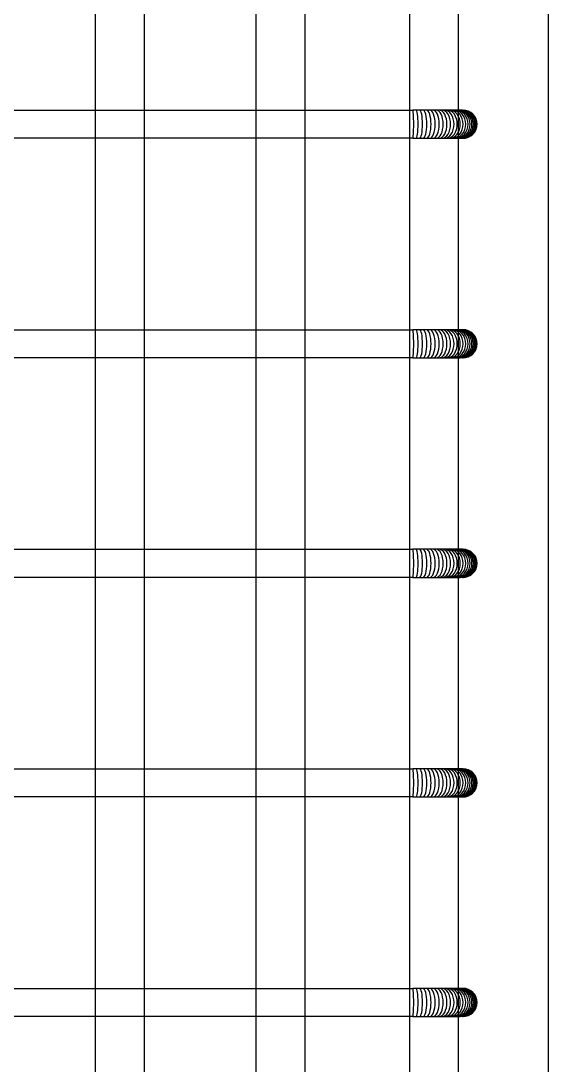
# Model space of a CAD drawing. Header units: inches. Extents: x 31 to 716, y 21 to 143.
# Drawn here: x 225.84 to 227.4, y 68.783 to 71.875 of the extents above; entities that cross this region are included whole.
import ezdxf

# ---------------------------------------------------------------- set-up
doc = ezdxf.new("R2010")
doc.units = ezdxf.units.IN
doc.header["$MEASUREMENT"] = 0
doc.layers.add('INNO-RFT-Y', color=2, linetype='Continuous')

# ---------------------------------------------------------------- blocks, each defined once
blk = doc.blocks.new('rebar red 2')
at = {"color": 1}
for p, q in [((-52.21323, -96.54951), (-51.49464, -96.54951)), ((-51.49284, -96.54951), (-51.49464, -96.54951)), ((-51.49454, -96.54964), (-51.49464, -96.54951)), ((-51.49446, -96.55005), (-51.49454, -96.54964)), ((-51.49107, -96.54951), (-51.49284, -96.54951)), ((-51.49266, -96.54964), (-51.49284, -96.54951)), ((-51.49248, -96.55005), (-51.49266, -96.54964)), ((-51.48932, -96.54951), (-51.49107, -96.54951)), ((-51.49079, -96.54964), (-51.49107, -96.54951)), ((-51.49053, -96.55005), (-51.49079, -96.54964)), ((-51.48759, -96.54951), (-51.48932, -96.54951)), ((-51.48895, -96.54964), (-51.48932, -96.54951)), ((-51.4886, -96.55005), (-51.48895, -96.54964)), ((-51.48591, -96.54951), (-51.48759, -96.54951)), ((-51.48714, -96.54964), (-51.48759, -96.54951)), ((-51.48671, -96.55005), (-51.48714, -96.54964)), ((-51.48427, -96.54951), (-51.48591, -96.54951)), ((-51.48537, -96.54964), (-51.48591, -96.54951)), ((-51.48486, -96.55005), (-51.48537, -96.54964)), ((-51.48268, -96.54951), (-51.48427, -96.54951)), ((-51.48365, -96.54964), (-51.48427, -96.54951)), ((-51.48305, -96.55005), (-51.48365, -96.54964)), ((-51.48116, -96.54951), (-51.48268, -96.54951)), ((-51.48198, -96.54964), (-51.48268, -96.54951)), ((-51.48131, -96.55005), (-51.48198, -96.54964)), ((-51.47969, -96.54951), (-51.48116, -96.54951)), ((-51.48038, -96.54964), (-51.48116, -96.54951)), ((-51.47963, -96.55005), (-51.48038, -96.54964)), ((-51.4783, -96.54951), (-51.47969, -96.54951)), ((-51.47884, -96.54964), (-51.47969, -96.54951)), ((-51.47802, -96.55005), (-51.47884, -96.54964)), ((-51.47699, -96.54951), (-51.4783, -96.54951)), ((-51.47738, -96.54964), (-51.4783, -96.54951)), ((-51.47649, -96.55005), (-51.47738, -96.54964)), ((-51.47576, -96.54951), (-51.47699, -96.54951)), ((-51.476, -96.54964), (-51.47699, -96.54951)), ((-51.47504, -96.55005), (-51.476, -96.54964)), ((-51.47462, -96.54951), (-51.47576, -96.54951)), ((-51.4747, -96.54964), (-51.47576, -96.54951)), ((-51.47369, -96.55005), (-51.4747, -96.54964)), ((-51.47357, -96.54951), (-51.47462, -96.54951)), ((-51.4735, -96.54964), (-51.47462, -96.54951)), ((-51.47262, -96.54951), (-51.47357, -96.54951)), ((-51.4724, -96.54964), (-51.47357, -96.54951)), ((-51.47243, -96.55005), (-51.4735, -96.54964)), ((-51.47177, -96.54951), (-51.47262, -96.54951)), ((-51.4714, -96.54964), (-51.47262, -96.54951)), ((-51.47128, -96.55005), (-51.4724, -96.54964)), ((-51.47103, -96.54951), (-51.47177, -96.54951)), ((-51.47051, -96.54964), (-51.47177, -96.54951)), ((-51.47023, -96.55005), (-51.4714, -96.54964)), ((-51.47039, -96.54951), (-51.47103, -96.54951)), ((-51.46973, -96.54964), (-51.47103, -96.54951)), ((-51.4693, -96.55005), (-51.47051, -96.54964)), ((-51.46906, -96.54964), (-51.47039, -96.54951)), ((-51.46946, -96.54951), (-51.47039, -96.54951)), ((-51.46848, -96.55005), (-51.46973, -96.54964)), ((-51.46946, -96.54951), (-51.46923, -96.54953)), ((-51.46917, -96.54951), (-51.46923, -96.54953)), ((-51.4692, -96.54953), (-51.46923, -96.54953)), ((-51.46917, -96.54951), (-51.4692, -96.54953)), ((-51.46917, -96.54951), (-51.46905, -96.54952)), ((-51.46779, -96.55005), (-51.46906, -96.54964)), ((-51.46899, -96.54951), (-51.46905, -96.54952)), ((-51.46899, -96.54951), (-51.46893, -96.54951)), ((-51.46896, -96.54951), (-51.46899, -96.54951)), ((-51.46893, -96.54951), (-51.46896, -96.54951)), ((-51.46809, -96.54964), (-51.46893, -96.54951)), ((-51.46851, -96.54964), (-51.46893, -96.54951)), ((-51.46721, -96.55005), (-51.46851, -96.54964)), ((-51.46676, -96.55005), (-51.46809, -96.54964)), ((-51.46778, -96.54964), (-51.46809, -96.54964)), ((-51.46644, -96.55005), (-51.46778, -96.54964)), ((-51.46753, -96.54964), (-51.46778, -96.54964)), ((-51.46624, -96.55005), (-51.46753, -96.54964)), ((-51.49437, -96.55072), (-51.49446, -96.55005)), ((-51.4943, -96.55161), (-51.49437, -96.55072)), ((-51.49424, -96.5527), (-51.4943, -96.55161)), ((-51.4942, -96.55395), (-51.49424, -96.5527)), ((-51.49417, -96.5553), (-51.4942, -96.55395)), ((-51.49232, -96.55072), (-51.49248, -96.55005)), ((-51.49218, -96.55161), (-51.49232, -96.55072)), ((-51.49206, -96.5527), (-51.49218, -96.55161)), ((-51.49198, -96.55395), (-51.49206, -96.5527)), ((-51.49192, -96.5553), (-51.49198, -96.55395)), ((-51.49029, -96.55072), (-51.49053, -96.55005)), ((-51.49008, -96.55161), (-51.49029, -96.55072)), ((-51.4899, -96.5527), (-51.49008, -96.55161)), ((-51.48977, -96.55395), (-51.4899, -96.5527)), ((-51.48969, -96.5553), (-51.48977, -96.55395)), ((-51.48828, -96.55072), (-51.4886, -96.55005)), ((-51.488, -96.55161), (-51.48828, -96.55072)), ((-51.48777, -96.5527), (-51.488, -96.55161)), ((-51.4876, -96.55395), (-51.48777, -96.5527)), ((-51.48749, -96.5553), (-51.4876, -96.55395)), ((-51.48631, -96.55072), (-51.48671, -96.55005)), ((-51.48596, -96.55161), (-51.48631, -96.55072)), ((-51.48567, -96.5527), (-51.48596, -96.55161)), ((-51.48546, -96.55395), (-51.48567, -96.5527)), ((-51.48533, -96.5553), (-51.48546, -96.55395)), ((-51.48438, -96.55072), (-51.48486, -96.55005)), ((-51.48396, -96.55161), (-51.48438, -96.55072)), ((-51.48362, -96.5527), (-51.48396, -96.55161)), ((-51.48337, -96.55395), (-51.48362, -96.5527)), ((-51.48321, -96.5553), (-51.48337, -96.55395)), ((-51.4825, -96.55072), (-51.48305, -96.55005)), ((-51.48202, -96.55161), (-51.4825, -96.55072)), ((-51.48162, -96.5527), (-51.48202, -96.55161)), ((-51.48133, -96.55395), (-51.48162, -96.5527)), ((-51.48115, -96.5553), (-51.48133, -96.55395)), ((-51.48068, -96.55072), (-51.48131, -96.55005)), ((-51.48014, -96.55161), (-51.48068, -96.55072)), ((-51.47969, -96.5527), (-51.48014, -96.55161)), ((-51.47936, -96.55395), (-51.47969, -96.5527)), ((-51.47893, -96.55072), (-51.47963, -96.55005)), ((-51.47915, -96.5553), (-51.47936, -96.55395)), ((-51.47833, -96.55161), (-51.47893, -96.55072)), ((-51.47783, -96.5527), (-51.47833, -96.55161)), ((-51.47726, -96.55072), (-51.47802, -96.55005)), ((-51.47746, -96.55395), (-51.47783, -96.5527)), ((-51.47723, -96.5553), (-51.47746, -96.55395)), ((-51.4766, -96.55161), (-51.47726, -96.55072)), ((-51.47605, -96.5527), (-51.4766, -96.55161)), ((-51.47567, -96.55072), (-51.47649, -96.55005)), ((-51.47565, -96.55395), (-51.47605, -96.5527)), ((-51.47495, -96.55161), (-51.47567, -96.55072)), ((-51.4754, -96.5553), (-51.47565, -96.55395)), ((-51.47416, -96.55072), (-51.47504, -96.55005)), ((-51.47436, -96.5527), (-51.47495, -96.55161)), ((-51.47392, -96.55395), (-51.47436, -96.5527)), ((-51.47339, -96.55161), (-51.47416, -96.55072)), ((-51.47365, -96.5553), (-51.47392, -96.55395)), ((-51.47275, -96.55072), (-51.47369, -96.55005)), ((-51.47276, -96.5527), (-51.47339, -96.55161)), ((-51.47229, -96.55395), (-51.47276, -96.5527)), ((-51.47193, -96.55161), (-51.47275, -96.55072)), ((-51.47144, -96.55072), (-51.47243, -96.55005)), ((-51.472, -96.5553), (-51.47229, -96.55395)), ((-51.47126, -96.5527), (-51.47193, -96.55161)), ((-51.47058, -96.55161), (-51.47144, -96.55072)), ((-51.47024, -96.55072), (-51.47128, -96.55005)), ((-51.47076, -96.55395), (-51.47126, -96.5527)), ((-51.47045, -96.5553), (-51.47076, -96.55395)), ((-51.46987, -96.5527), (-51.47058, -96.55161)), ((-51.46934, -96.55161), (-51.47024, -96.55072)), ((-51.46916, -96.55072), (-51.47023, -96.55005)), ((-51.46934, -96.55395), (-51.46987, -96.5527)), ((-51.46859, -96.5527), (-51.46934, -96.55161)), ((-51.46902, -96.5553), (-51.46934, -96.55395)), ((-51.46818, -96.55072), (-51.4693, -96.55005)), ((-51.46821, -96.55161), (-51.46916, -96.55072)), ((-51.46804, -96.55395), (-51.46859, -96.5527)), ((-51.46733, -96.55072), (-51.46848, -96.55005)), ((-51.46744, -96.5527), (-51.46821, -96.55161)), ((-51.46721, -96.55161), (-51.46818, -96.55072)), ((-51.4677, -96.5553), (-51.46804, -96.55395)), ((-51.46661, -96.55072), (-51.46779, -96.55005)), ((-51.46686, -96.55395), (-51.46744, -96.5527)), ((-51.46633, -96.55161), (-51.46733, -96.55072)), ((-51.46601, -96.55072), (-51.46721, -96.55005)), ((-51.4664, -96.5527), (-51.46721, -96.55161)), ((-51.46651, -96.5553), (-51.46686, -96.55395)), ((-51.46554, -96.55072), (-51.46676, -96.55005)), ((-51.46557, -96.55161), (-51.46661, -96.55072)), ((-51.46521, -96.55072), (-51.46644, -96.55005)), ((-51.46581, -96.55395), (-51.4664, -96.5527)), ((-51.4655, -96.5527), (-51.46633, -96.55161)), ((-51.46618, -96.55005), (-51.46624, -96.55005)), ((-51.465, -96.55072), (-51.46618, -96.55005)), ((-51.46496, -96.55161), (-51.46601, -96.55072)), ((-51.46544, -96.5553), (-51.46581, -96.55395)), ((-51.46473, -96.5527), (-51.46557, -96.55161)), ((-51.46447, -96.55161), (-51.46554, -96.55072)), ((-51.46488, -96.55395), (-51.4655, -96.5527)), ((-51.46412, -96.55161), (-51.46521, -96.55072)), ((-51.46494, -96.55072), (-51.465, -96.55072)), ((-51.46409, -96.5527), (-51.46496, -96.55161)), ((-51.46391, -96.55161), (-51.46494, -96.55072)), ((-51.46451, -96.5553), (-51.46488, -96.55395)), ((-51.4641, -96.55395), (-51.46473, -96.5527)), ((-51.46359, -96.5527), (-51.46447, -96.55161)), ((-51.46324, -96.5527), (-51.46412, -96.55161)), ((-51.46371, -96.5553), (-51.4641, -96.55395)), ((-51.46345, -96.55395), (-51.46409, -96.5527)), ((-51.46302, -96.5527), (-51.46391, -96.55161)), ((-51.46385, -96.55161), (-51.46391, -96.55161)), ((-51.46295, -96.5527), (-51.46385, -96.55161)), ((-51.46294, -96.55395), (-51.46359, -96.5527)), ((-51.46305, -96.5553), (-51.46345, -96.55395)), ((-51.46258, -96.55395), (-51.46324, -96.5527)), ((-51.46236, -96.55395), (-51.46302, -96.5527)), ((-51.46229, -96.55395), (-51.46295, -96.5527)), ((-51.46254, -96.5553), (-51.46294, -96.55395)), ((-51.46217, -96.5553), (-51.46258, -96.55395)), ((-51.46195, -96.5553), (-51.46236, -96.55395)), ((-51.46188, -96.5553), (-51.46229, -96.55395)), ((-51.49424, -96.5607), (-51.4942, -96.55945)), ((-51.4942, -96.55945), (-51.49417, -96.5581)), ((-51.49416, -96.5567), (-51.49417, -96.5553)), ((-51.49417, -96.5581), (-51.49416, -96.5567)), ((-51.49206, -96.5607), (-51.49198, -96.55945)), ((-51.49198, -96.55945), (-51.49192, -96.5581)), ((-51.49191, -96.5567), (-51.49192, -96.5553)), ((-51.49192, -96.5581), (-51.49191, -96.5567)), ((-51.4899, -96.5607), (-51.48977, -96.55945)), ((-51.48977, -96.55945), (-51.48969, -96.5581)), ((-51.48966, -96.5567), (-51.48969, -96.5553)), ((-51.48969, -96.5581), (-51.48966, -96.5567)), ((-51.48777, -96.5607), (-51.4876, -96.55945)), ((-51.4876, -96.55945), (-51.48749, -96.5581)), ((-51.48745, -96.5567), (-51.48749, -96.5553)), ((-51.48749, -96.5581), (-51.48745, -96.5567)), ((-51.48567, -96.5607), (-51.48546, -96.55945)), ((-51.48546, -96.55945), (-51.48533, -96.5581)), ((-51.48528, -96.5567), (-51.48533, -96.5553)), ((-51.48533, -96.5581), (-51.48528, -96.5567)), ((-51.48362, -96.5607), (-51.48337, -96.55945)), ((-51.48337, -96.55945), (-51.48321, -96.5581)), ((-51.48316, -96.5567), (-51.48321, -96.5553)), ((-51.48321, -96.5581), (-51.48316, -96.5567)), ((-51.48162, -96.5607), (-51.48133, -96.55945)), ((-51.48133, -96.55945), (-51.48115, -96.5581)), ((-51.48109, -96.5567), (-51.48115, -96.5553)), ((-51.48115, -96.5581), (-51.48109, -96.5567)), ((-51.47969, -96.5607), (-51.47936, -96.55945)), ((-51.47936, -96.55945), (-51.47915, -96.5581)), ((-51.47909, -96.5567), (-51.47915, -96.5553)), ((-51.47915, -96.5581), (-51.47909, -96.5567)), ((-51.47783, -96.5607), (-51.47746, -96.55945)), ((-51.47746, -96.55945), (-51.47723, -96.5581)), ((-51.47716, -96.5567), (-51.47723, -96.5553)), ((-51.47723, -96.5581), (-51.47716, -96.5567)), ((-51.47605, -96.5607), (-51.47565, -96.55945)), ((-51.47565, -96.55945), (-51.4754, -96.5581)), ((-51.47531, -96.5567), (-51.4754, -96.5553)), ((-51.4754, -96.5581), (-51.47531, -96.5567)), ((-51.47436, -96.5607), (-51.47392, -96.55945)), ((-51.47392, -96.55945), (-51.47365, -96.5581)), ((-51.47356, -96.5567), (-51.47365, -96.5553)), ((-51.47365, -96.5581), (-51.47356, -96.5567)), ((-51.47276, -96.5607), (-51.47229, -96.55945)), ((-51.47229, -96.55945), (-51.472, -96.5581)), ((-51.4719, -96.5567), (-51.472, -96.5553)), ((-51.472, -96.5581), (-51.4719, -96.5567)), ((-51.47126, -96.5607), (-51.47076, -96.55945)), ((-51.47076, -96.55945), (-51.47045, -96.5581)), ((-51.47035, -96.5567), (-51.47045, -96.5553)), ((-51.47045, -96.5581), (-51.47035, -96.5567)), ((-51.46987, -96.5607), (-51.46934, -96.55945)), ((-51.46934, -96.55945), (-51.46902, -96.5581)), ((-51.46891, -96.5567), (-51.46902, -96.5553)), ((-51.46902, -96.5581), (-51.46891, -96.5567)), ((-51.46859, -96.5607), (-51.46804, -96.55945)), ((-51.46804, -96.55945), (-51.4677, -96.5581)), ((-51.46758, -96.5567), (-51.4677, -96.5553)), ((-51.4677, -96.5581), (-51.46758, -96.5567)), ((-51.46744, -96.5607), (-51.46686, -96.55945)), ((-51.46686, -96.55945), (-51.46651, -96.5581)), ((-51.46639, -96.5567), (-51.46651, -96.5553)), ((-51.46651, -96.5581), (-51.46639, -96.5567)), ((-51.4664, -96.5607), (-51.46581, -96.55945)), ((-51.46581, -96.55945), (-51.46544, -96.5581)), ((-51.4655, -96.5607), (-51.46488, -96.55945)), ((-51.46532, -96.5567), (-51.46544, -96.5553)), ((-51.46544, -96.5581), (-51.46532, -96.5567)), ((-51.46488, -96.55945), (-51.46451, -96.5581)), ((-51.46473, -96.5607), (-51.4641, -96.55945)), ((-51.46438, -96.5567), (-51.46451, -96.5553)), ((-51.46451, -96.5581), (-51.46438, -96.5567)), ((-51.4641, -96.55945), (-51.46371, -96.5581)), ((-51.46409, -96.5607), (-51.46345, -96.55945)), ((-51.46358, -96.5567), (-51.46371, -96.5553)), ((-51.46371, -96.5581), (-51.46358, -96.5567)), ((-51.46359, -96.5607), (-51.46294, -96.55945)), ((-51.46345, -96.55945), (-51.46305, -96.5581)), ((-51.46324, -96.5607), (-51.46258, -96.55945)), ((-51.46292, -96.5567), (-51.46305, -96.5553)), ((-51.46305, -96.5581), (-51.46292, -96.5567)), ((-51.46302, -96.5607), (-51.46236, -96.55945)), ((-51.46295, -96.5607), (-51.46229, -96.55945)), ((-51.46294, -96.55945), (-51.46254, -96.5581)), ((-51.46258, -96.55945), (-51.46217, -96.5581)), ((-51.4624, -96.5567), (-51.46254, -96.5553)), ((-51.46254, -96.5581), (-51.4624, -96.5567)), ((-51.46236, -96.55945), (-51.46195, -96.5581)), ((-51.46229, -96.55945), (-51.46188, -96.5581)), ((-51.46203, -96.5567), (-51.46217, -96.5553)), ((-51.46217, -96.5581), (-51.46203, -96.5567)), ((-51.46181, -96.5567), (-51.46195, -96.5553)), ((-51.46195, -96.5581), (-51.46181, -96.5567)), ((-51.46174, -96.5567), (-51.46188, -96.5553)), ((-51.46188, -96.5581), (-51.46174, -96.5567)), ((-51.49464, -96.56389), (-52.21323, -96.56389)), ((-51.49464, -96.56389), (-51.49454, -96.56375)), ((-51.49464, -96.56389), (-51.49284, -96.56389)), ((-51.49454, -96.56375), (-51.49446, -96.56334)), ((-51.49446, -96.56334), (-51.49437, -96.56268)), ((-51.49437, -96.56268), (-51.4943, -96.56179)), ((-51.4943, -96.56179), (-51.49424, -96.5607)), ((-51.49284, -96.56389), (-51.49266, -96.56375)), ((-51.49284, -96.56389), (-51.49107, -96.56389)), ((-51.49266, -96.56375), (-51.49248, -96.56334)), ((-51.49248, -96.56334), (-51.49232, -96.56268)), ((-51.49232, -96.56268), (-51.49218, -96.56179)), ((-51.49218, -96.56179), (-51.49206, -96.5607)), ((-51.49107, -96.56389), (-51.49079, -96.56375)), ((-51.49107, -96.56389), (-51.48932, -96.56389)), ((-51.49079, -96.56375), (-51.49053, -96.56334)), ((-51.49053, -96.56334), (-51.49029, -96.56268)), ((-51.49029, -96.56268), (-51.49008, -96.56179)), ((-51.49008, -96.56179), (-51.4899, -96.5607)), ((-51.48932, -96.56389), (-51.48895, -96.56375)), ((-51.48932, -96.56389), (-51.48759, -96.56389)), ((-51.48895, -96.56375), (-51.4886, -96.56334)), ((-51.4886, -96.56334), (-51.48828, -96.56268)), ((-51.48828, -96.56268), (-51.488, -96.56179)), ((-51.488, -96.56179), (-51.48777, -96.5607)), ((-51.48759, -96.56389), (-51.48714, -96.56375)), ((-51.48759, -96.56389), (-51.48591, -96.56389)), ((-51.48714, -96.56375), (-51.48671, -96.56334)), ((-51.48671, -96.56334), (-51.48631, -96.56268)), ((-51.48631, -96.56268), (-51.48596, -96.56179)), ((-51.48596, -96.56179), (-51.48567, -96.5607)), ((-51.48591, -96.56389), (-51.48537, -96.56375)), ((-51.48591, -96.56389), (-51.48427, -96.56389)), ((-51.48537, -96.56375), (-51.48486, -96.56334)), ((-51.48486, -96.56334), (-51.48438, -96.56268)), ((-51.48438, -96.56268), (-51.48396, -96.56179)), ((-51.48427, -96.56389), (-51.48365, -96.56375)), ((-51.48427, -96.56389), (-51.48268, -96.56389)), ((-51.48396, -96.56179), (-51.48362, -96.5607)), ((-51.48365, -96.56375), (-51.48305, -96.56334)), ((-51.48305, -96.56334), (-51.4825, -96.56268)), ((-51.48268, -96.56389), (-51.48198, -96.56375)), ((-51.48268, -96.56389), (-51.48116, -96.56389)), ((-51.4825, -96.56268), (-51.48202, -96.56179)), ((-51.48202, -96.56179), (-51.48162, -96.5607)), ((-51.48198, -96.56375), (-51.48131, -96.56334)), ((-51.48131, -96.56334), (-51.48068, -96.56268)), ((-51.48116, -96.56389), (-51.48038, -96.56375)), ((-51.48116, -96.56389), (-51.47969, -96.56389)), ((-51.48068, -96.56268), (-51.48014, -96.56179)), ((-51.48038, -96.56375), (-51.47963, -96.56334)), ((-51.48014, -96.56179), (-51.47969, -96.5607)), ((-51.47969, -96.56389), (-51.47884, -96.56375)), ((-51.47969, -96.56389), (-51.4783, -96.56389)), ((-51.47963, -96.56334), (-51.47893, -96.56268)), ((-51.47893, -96.56268), (-51.47833, -96.56179)), ((-51.47884, -96.56375), (-51.47802, -96.56334)), ((-51.47833, -96.56179), (-51.47783, -96.5607)), ((-51.4783, -96.56389), (-51.47738, -96.56375)), ((-51.4783, -96.56389), (-51.47699, -96.56389)), ((-51.47802, -96.56334), (-51.47726, -96.56268)), ((-51.47738, -96.56375), (-51.47649, -96.56334)), ((-51.47726, -96.56268), (-51.4766, -96.56179)), ((-51.47699, -96.56389), (-51.476, -96.56375)), ((-51.47699, -96.56389), (-51.47576, -96.56389)), ((-51.4766, -96.56179), (-51.47605, -96.5607)), ((-51.47649, -96.56334), (-51.47567, -96.56268)), ((-51.476, -96.56375), (-51.47504, -96.56334)), ((-51.47576, -96.56389), (-51.4747, -96.56375)), ((-51.47576, -96.56389), (-51.47462, -96.56389)), ((-51.47567, -96.56268), (-51.47495, -96.56179)), ((-51.47504, -96.56334), (-51.47416, -96.56268)), ((-51.47495, -96.56179), (-51.47436, -96.5607)), ((-51.4747, -96.56375), (-51.47369, -96.56334)), ((-51.47462, -96.56389), (-51.4735, -96.56375)), ((-51.47462, -96.56389), (-51.47357, -96.56389)), ((-51.47416, -96.56268), (-51.47339, -96.56179)), ((-51.47369, -96.56334), (-51.47275, -96.56268)), ((-51.47357, -96.56389), (-51.4724, -96.56375)), ((-51.47357, -96.56389), (-51.47262, -96.56389)), ((-51.4735, -96.56375), (-51.47243, -96.56334)), ((-51.47339, -96.56179), (-51.47276, -96.5607)), ((-51.47275, -96.56268), (-51.47193, -96.56179)), ((-51.47262, -96.56389), (-51.4714, -96.56375)), ((-51.47262, -96.56389), (-51.47177, -96.56389)), ((-51.47243, -96.56334), (-51.47144, -96.56268)), ((-51.4724, -96.56375), (-51.47128, -96.56334)), ((-51.47193, -96.56179), (-51.47126, -96.5607)), ((-51.47177, -96.56389), (-51.47051, -96.56375)), ((-51.47177, -96.56389), (-51.47103, -96.56389)), ((-51.47144, -96.56268), (-51.47058, -96.56179)), ((-51.4714, -96.56375), (-51.47023, -96.56334)), ((-51.47128, -96.56334), (-51.47024, -96.56268)), ((-51.47103, -96.56389), (-51.46973, -96.56375)), ((-51.47103, -96.56389), (-51.47039, -96.56389)), ((-51.47058, -96.56179), (-51.46987, -96.5607)), ((-51.47051, -96.56375), (-51.4693, -96.56334)), ((-51.47039, -96.56389), (-51.46906, -96.56375)), ((-51.46917, -96.56389), (-51.47039, -96.56389)), ((-51.47024, -96.56268), (-51.46934, -96.56179)), ((-51.47023, -96.56334), (-51.46916, -96.56268)), ((-51.46973, -96.56375), (-51.46848, -96.56334)), ((-51.46934, -96.56179), (-51.46859, -96.5607)), ((-51.4693, -96.56334), (-51.46818, -96.56268)), ((-51.46917, -96.56389), (-51.46905, -96.56388)), ((-51.46916, -96.56268), (-51.46821, -96.56179)), ((-51.46906, -96.56375), (-51.46779, -96.56334)), ((-51.46905, -96.56388), (-51.46899, -96.56389)), ((-51.46899, -96.56389), (-51.46893, -96.56389)), ((-51.46899, -96.56389), (-51.46896, -96.56389)), ((-51.46896, -96.56389), (-51.46893, -96.56389)), ((-51.46893, -96.56389), (-51.46809, -96.56375)), ((-51.46893, -96.56389), (-51.46851, -96.56375)), ((-51.46851, -96.56375), (-51.46721, -96.56334)), ((-51.46848, -96.56334), (-51.46733, -96.56268)), ((-51.46821, -96.56179), (-51.46744, -96.5607)), ((-51.46818, -96.56268), (-51.46721, -96.56179)), ((-51.46809, -96.56375), (-51.46676, -96.56334)), ((-51.46809, -96.56375), (-51.46778, -96.56375)), ((-51.46779, -96.56334), (-51.46661, -96.56268)), ((-51.46778, -96.56375), (-51.46644, -96.56334)), ((-51.46753, -96.56375), (-51.46778, -96.56375)), ((-51.46753, -96.56375), (-51.46624, -96.56334)), ((-51.46733, -96.56268), (-51.46633, -96.56179)), ((-51.46721, -96.56179), (-51.4664, -96.5607)), ((-51.46721, -96.56334), (-51.46601, -96.56268)), ((-51.46676, -96.56334), (-51.46554, -96.56268)), ((-51.46661, -96.56268), (-51.46557, -96.56179)), ((-51.46644, -96.56334), (-51.46521, -96.56268)), ((-51.46633, -96.56179), (-51.4655, -96.5607)), ((-51.46624, -96.56334), (-51.46618, -96.56334)), ((-51.46618, -96.56334), (-51.465, -96.56268)), ((-51.46601, -96.56268), (-51.46496, -96.56179)), ((-51.46557, -96.56179), (-51.46473, -96.5607)), ((-51.46554, -96.56268), (-51.46447, -96.56179)), ((-51.46521, -96.56268), (-51.46412, -96.56179)), ((-51.465, -96.56268), (-51.46494, -96.56268)), ((-51.46496, -96.56179), (-51.46409, -96.5607)), ((-51.46494, -96.56268), (-51.46391, -96.56179)), ((-51.46447, -96.56179), (-51.46359, -96.5607)), ((-51.46412, -96.56179), (-51.46324, -96.5607)), ((-51.46391, -96.56179), (-51.46302, -96.5607)), ((-51.46391, -96.56179), (-51.46385, -96.56179)), ((-51.46385, -96.56179), (-51.46295, -96.5607))]:
    blk.add_line(p, q, dxfattribs=at)
blk = doc.blocks.new('*U284')
at = {"xscale": 5.790493255340768, "yscale": 5.790493255340768, "zscale": 5.790493255340768}
blk.add_blockref('rebar red 2', (300.2599, 559.1109), dxfattribs=at)
blk = doc.blocks.new('*U285')
at = {"color": 0, "linetype": 'ByBlock', "lineweight": -2, "transparency": 16777216}
for p in [(0, 9.1), (0, 8.45), (0, 7.8), (0, 7.15), (0, 6.5)]:
    blk.add_blockref('*U284', p, dxfattribs=at)

msp = doc.modelspace()

# ---------------------------------------------------------------- linework, layer by layer
msp.add_line((227.4005, 77.1163), (227.4005, 47.5875))
at = {"layer": 'INNO-RFT-Y', "color": 5}
for p, q in [((226.0605, 59.6328), (226.0605, 85.7977)), ((226.205, 85.7977), (226.2051, 59.6328)), ((226.5358, 59.6328), (226.5358, 85.7977)), ((226.6802, 85.7977), (226.6804, 59.6328)), ((226.9907, 59.6328), (226.9907, 85.7977)), ((227.1354, 59.6328), (227.1354, 85.7977))]:
    msp.add_line(p, q, dxfattribs=at)

# ---------------------------------------------------------------- block references
msp.add_blockref('*U285', (224.9193, 62.4688))

doc.saveas('drawing.dxf')
